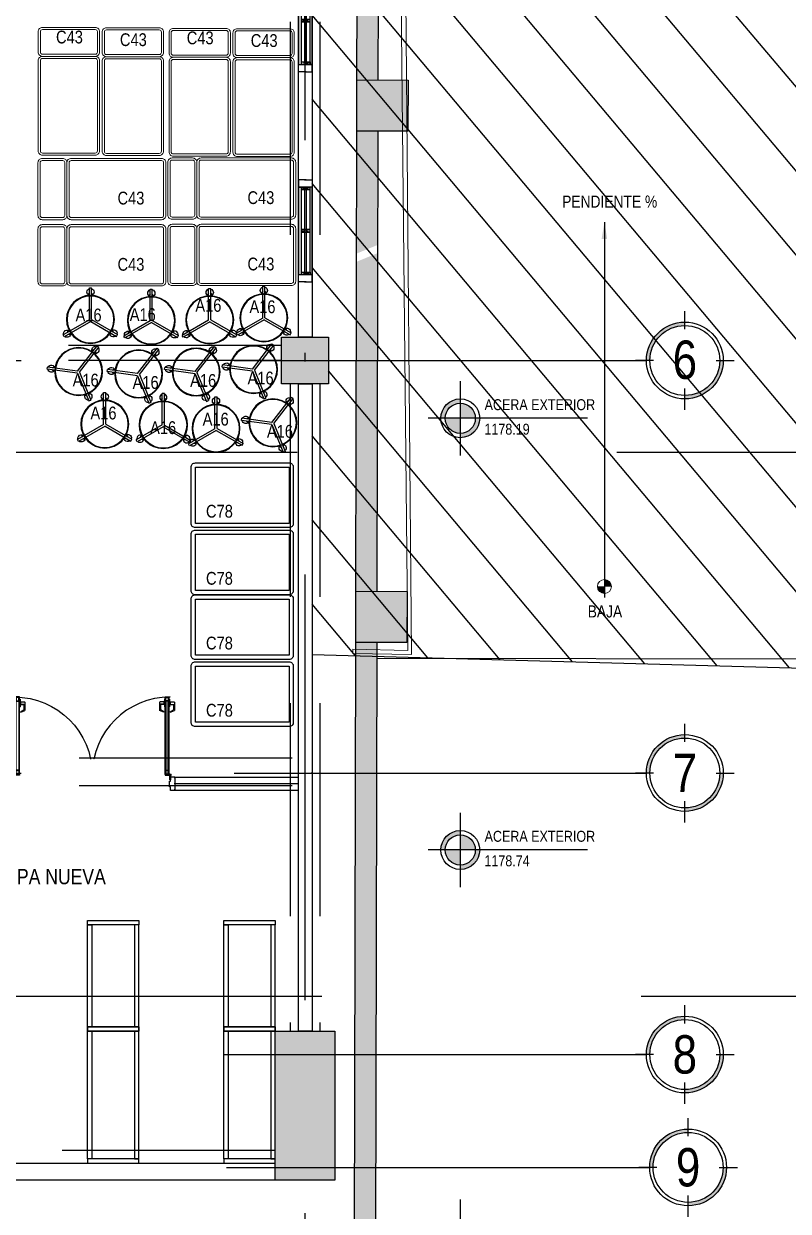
# Model space of a CAD drawing. Extents: x -28 to 131, y -33 to 63.
# Drawn here: x 52.7 to 61.67, y -0.86 to 13.08 of the extents above; entities that cross this region are included whole.
import ezdxf
from ezdxf.enums import TextEntityAlignment as Align

# ---------------------------------------------------------------- set-up
doc = ezdxf.new("R2010")
doc.units = 0
doc.header["$LTSCALE"] = 10
doc.header["$PDSIZE"] = 0.1
for name, pattern in [('CENTER', [2, 1.25, -0.25, 0.25, -0.25]), ('DASHDOT', [1, 0.5, -0.25, 0, -0.25]), ('DASHDOT2', [12.7, 6.35, -3.175, 0, -3.175]), ('HIDDEN', [0.375, 0.25, -0.125]), ('HIDDEN2', [0.1875, 0.125, -0.0625]), ('PHANTOM2', [1.25, 0.625, -0.125, 0.125, -0.125, 0.125, -0.125])]:
    doc.linetypes.add(name, pattern=pattern)
for name, color, linetype in [('1 Panel Nervado', 1, 'Continuous'), ('arq-columnas', 6, 'Continuous'), ('arq-ejes', 251, 'DASHDOT2'), ('arq-ejes-circulo', 1, 'Continuous'), ('arq-ejes-principales', 1, 'DASHDOT'), ('arq-equipamiento', 1, 'Continuous'), ('arq-escaleras-tex', 3, 'Continuous'), ('arq-hatch', 252, 'Continuous'), ('arq-hatch existente', 1, 'Continuous'), ('arq-indicacion de corte', 5, 'PHANTOM2'), ('arq-mobiliario', 1, 'Continuous'), ('arq-muro', 5, 'Continuous'), ('arq-niveles', 1, 'Continuous'), ('arq-pared mamposteria', 4, 'Continuous'), ('arq-proyeccion edificios anexos', 8, 'Continuous'), ('arq-puertas', 1, 'Continuous'), ('arq-text-aposentos', 3, 'Continuous'), ('arq-text-ejes', 2, 'Continuous'), ('arq-text-equipamiento', 2, 'Continuous'), ('arq-ventanas', 1, 'Continuous'), ('arq-vigas', 251, 'HIDDEN'), ('arq. pared mamposteria', 4, 'Continuous')]:
    doc.layers.add(name, color=color, linetype=linetype)
doc.layers.add('mv', color=191, linetype='Continuous', plot=False)
doc.styles.add('dape 2', font='ARIALN.TTF')
doc.dimstyles.new('dape', dxfattribs={"dimscale": 0.05, "dimtxt": 2, "dimasz": 2, "dimexe": 1, "dimexo": 1, "dimgap": 1, "dimtad": 1, "dimzin": 1, "dimtxsty": 'dape 2', "dimcen": 30, "dimclrd": 1, "dimclre": 1, "dimclrt": 256, "dimazin": 0, "dimtfac": 1, "dimtmove": 0, "dimatfit": 3, "dimfxl": 1, "dimarcsym": 0})

# ---------------------------------------------------------------- blocks, each defined once
blk = doc.blocks.new('Torre Sur Sótano')
h = blk.add_hatch(color=256)
h.paths.add_polyline_path([(-13.67, -27.897), (-13.42, -27.898), (-13.409, -22.495), (-13.659, -22.494)])
h.paths.add_polyline_path([(-13.421, -28.498), (-13.671, -28.497), (-13.674, -29.936), (-13.423, -29.833)])
h.paths.add_polyline_path([(-13.681, -33.901), (-13.431, -33.901), (-13.424, -29.929), (-13.674, -30.032)])
h = blk.add_hatch(color=256)
h.paths.add_polyline_path([(-13.07, -27.899), (-13.67, -27.897), (-13.67, -28.197), (-13.07, -28.218)])
h.paths.add_polyline_path([(-13.07, -28.218), (-13.67, -28.197), (-13.671, -28.497), (-13.071, -28.499)])
h = blk.add_hatch(color=256)
h.paths.add_polyline_path([(-13.081, -33.902), (-13.681, -33.901), (-13.682, -34.201), (-13.082, -34.221)])
h.paths.add_polyline_path([(-13.082, -34.221), (-13.682, -34.201), (-13.683, -34.501), (-13.083, -34.502)])
blk.add_hatch(color=256).paths.add_polyline_path([(-13.433, -34.501), (-13.683, -34.501), (-13.698, -42.325), (-13.448, -42.315)])
for p, q in [((-13.67, -27.897), (-13.658, -22.254)), ((-13.42, -27.898), (-13.408, -22.255)), ((-13.671, -28.497), (-13.67, -27.897)), ((-13.67, -27.897), (-13.07, -27.899)), ((-13.07, -27.899), (-13.071, -28.499)), ((-13.681, -33.901), (-13.671, -28.497)), ((-13.071, -28.499), (-13.671, -28.497)), ((-13.431, -33.901), (-13.421, -28.498)), ((-13.683, -34.501), (-13.681, -33.901)), ((-13.681, -33.901), (-13.081, -33.902)), ((-13.081, -33.902), (-13.083, -34.502)), ((-13.698, -42.325), (-13.683, -34.501)), ((-13.083, -34.502), (-13.683, -34.501)), ((-13.448, -42.315), (-13.433, -34.501)), ((-8.181, -34.7), (-13.433, -34.689))]:
    blk.add_line(p, q)
at = {"lineweight": 0}
for p, q in [((-13.198, -22.185), (-13.074, -34.595)), ((-13.029, -34.643), (-13.135, -22.308)), ((-13.717, -34.581), (-13.718, -34.633)), ((-13.074, -34.595), (-13.717, -34.581)), ((-13.718, -34.633), (-13.029, -34.643))]:
    blk.add_line(p, q, dxfattribs=at)
blk = doc.blocks.new('*U99')
at = {"linetype": 'Continuous'}
h = blk.add_hatch(color=251, dxfattribs=at)
h.paths.add_polyline_path([(0.1643, 0.326), (0.1803, 0.326, -0.414214), (0, 0.1457), (0, 0.1617, 0.414214)])
h.paths.add_polyline_path([(-0.1643, 0.326), (-0.1803, 0.326, -0.414214), (0, 0.5063), (0, 0.4903, 0.414214)])
for p, q in [((0, 0.5577), (0, 0.4724)), ((0, 0.5432), (0, 0.4579)), ((-0.1464, 0.326), (-0.2317, 0.326)), ((0.1464, 0.326), (0.2317, 0.326)), ((0, 0.1796), (0, 0.0943))]:
    blk.add_line(p, q, dxfattribs=at)
at = {"linetype": 'CENTER', "ltscale": 0.7}
blk.add_line((0, 0.1457), (0, 0.1457), dxfattribs=at)
at = {"linetype": 'Continuous'}
for radius in [0.1803, 0.1643]:
    blk.add_circle((0, 0.326), radius, dxfattribs=at)
blk = doc.blocks.new('A16')
for p, q in [((-0.011, 0.322), (-0.028, 0.303)), ((0.014, 0.382), (-0.011, 0.382)), ((0.014, 0.323), (0.03, 0.303)), ((-0.266, -0.135), (-0.257, -0.111)), ((0.271, -0.14), (0.263, -0.116)), ((-0.306, -0.187), (-0.318, -0.165)), ((-0.254, -0.157), (-0.228, -0.161)), ((0.26, -0.163), (0.234, -0.166)), ((0.311, -0.192), (0.323, -0.17))]:
    blk.add_line(p, q)
at = {"ltscale": 8}
for p, q in [((-0.011, 0.012), (-0.011, 0.382)), ((0.014, 0.008), (0.014, 0.382)), ((-0.011, 0.012), (-0.318, -0.165)), ((0.014, 0.008), (0.323, -0.17)), ((-0.002, -0.012), (-0.306, -0.187)), ((-0.002, -0.012), (0.311, -0.192))]:
    blk.add_line(p, q, dxfattribs=at)
for radius in [0.281, 0.275]:
    blk.add_circle((0.001, 0.012), radius, dxfattribs=at)
for centre, start, end in [((0.001, 0.333), 106.9689, 253.0311), ((0.001, 0.333), 287.5243, 72.4757), ((-0.269, -0.151), 46.9689, 193.0311), ((0.275, -0.156), 346.9689, 133.0311), ((-0.269, -0.151), 227.5243, 12.4757), ((0.275, -0.156), 167.5243, 312.4757)]:
    blk.add_arc(centre, 0.0422, start, end)
blk = doc.blocks.new('C78')
at = {"linetype": 'Continuous'}
blk.add_lwpolyline([(1.2, -0.33, -0.414214), (1.15, -0.38), (0.05, -0.38, -0.414214), (0, -0.33), (0, 0.33, -0.414214), (0.05, 0.38), (1.15, 0.38, -0.414214), (1.2, 0.33)], format="xyb", close=True, dxfattribs=at)
blk.add_lwpolyline([(1.15, -0.33), (0.05, -0.33), (0.05, 0.33), (1.15, 0.33)], close=True, dxfattribs=at)
blk = doc.blocks.new('C43')
at = {"color": 0, "lineweight": 0}
for points in [[(0, -0.31, 0.414214), (0.05, -0.36), (1.11, -0.36, 0.414214), (1.16, -0.31), (1.16, 0.31, 0.414214), (1.11, 0.36), (0.05, 0.36, 0.414214), (0, 0.31)], [(0.025, -0.31, 0.414214), (0.05, -0.335), (1.11, -0.335, 0.414214), (1.135, -0.31), (1.135, 0.31, 0.414214), (1.11, 0.335), (0.05, 0.335, 0.414214), (0.025, 0.31)], [(1.16, -0.31, 0.414214), (1.21, -0.36), (1.45, -0.36, 0.414214), (1.5, -0.31), (1.5, 0.31, 0.414214), (1.45, 0.36), (1.21, 0.36, 0.414214), (1.16, 0.31)], [(1.185, -0.31, 0.414214), (1.21, -0.335), (1.45, -0.335, 0.414214), (1.475, -0.31), (1.475, 0.31, 0.414214), (1.45, 0.335), (1.21, 0.335, 0.414214), (1.185, 0.31)]]:
    blk.add_lwpolyline(points, format="xyb", close=True, dxfattribs=at)
blk = doc.blocks.new('*U148')
for p, q in [((-0.123, 0.993), (-0.123, 0.903)), ((-0.115, 0.993), (-0.123, 0.993)), ((-0.07, 0.993), (-0.062, 0.993)), ((-0.062, 0.993), (-0.062, 0.903)), ((-0.179, 0.955), (-0.179, 0.858)), ((-0.13, 0.839), (-0.179, 0.858)), ((-0.128, 0.96), (-0.174, 0.96)), ((-0.169, 0.933), (-0.169, 0.867)), ((-0.134, 0.928), (-0.169, 0.928)), ((-0.128, 0.842), (-0.169, 0.867)), ((-0.128, 0.935), (-0.167, 0.935)), ((-0.134, 0.928), (-0.128, 0.935)), ((-0.128, 0.842), (-0.13, 0.839)), ((-0.128, 0.965), (-0.128, 0.93)), ((-0.123, 0.965), (-0.128, 0.965)), ((-0.123, 0.93), (-0.128, 0.93)), ((-0.115, 0.903), (-0.123, 0.903)), ((-0.07, 0.903), (-0.062, 0.903)), ((-0.062, 0.965), (-0.057, 0.965)), ((-0.062, 0.93), (-0.057, 0.93)), ((-0.057, 0.965), (-0.057, 0.93)), ((-0.057, 0.96), (-0.011, 0.96)), ((-0.051, 0.928), (-0.057, 0.935)), ((-0.057, 0.842), (-0.016, 0.867)), ((-0.057, 0.842), (-0.055, 0.839)), ((-0.055, 0.839), (-0.006, 0.858)), ((-0.051, 0.928), (-0.016, 0.928)), ((-0.016, 0.933), (-0.016, 0.867)), ((-0.006, 0.955), (-0.006, 0.858))]:
    blk.add_line(p, q)
for points in [[(-0.115, 1.018), (-0.07, 1.018), (-0.07, 0.109), (-0.115, 0.109)], [(-0.078, 0.973), (-0.108, 0.973), (-0.108, 1.013), (-0.078, 1.013)], [(-0.108, 0.159), (-0.078, 0.159), (-0.078, 0.968), (-0.108, 0.968)], [(-0.078, 0.154), (-0.108, 0.154), (-0.108, 0.114), (-0.078, 0.114)]]:
    blk.add_lwpolyline(points, close=True)
for points in [[(-0.065, 0.109), (-0.115, 0.109), (-0.115, 0.099), (-0.065, 0.099)], [(-0.007, -0.069), (0, -0.069), (0, -0.079), (-0.05, -0.079), (-0.05, -0.039), (-0.065, -0.039), (-0.065, 0.031), (-0.05, 0.031), (-0.05, 0.079), (0, 0.079), (0, 0.069), (-0.01, 0.069)], [(-0.051, 0.095), (-0.051, 0.045), (-0.061, 0.045), (-0.061, 0.095)]]:
    blk.add_lwpolyline(points)
blk.add_circle((-0.056, 0.104), 0.01)
at = {"color": 251, "linetype": 'HIDDEN2'}
blk.add_arc((-0.056, 0.104), 0.914, 90, 180, dxfattribs=at)
for centre, radius, start, end in [((-0.174, 0.955), 0.005, 90, 180), ((-0.167, 0.933), 0.002, 90, 180), ((-0.011, 0.955), 0.005, 360, 90)]:
    blk.add_arc(centre, radius, start, end)
at = {"layer": 'arq-puertas'}
blk.add_point((0, 0), dxfattribs=at)
at = {"layer": 'mv'}
blk.add_line((-0.07, 1.018), (-0.056, 1.018), dxfattribs=at)
blk.add_point((0, 0), dxfattribs=at)
blk.add_point((0, 0), dxfattribs=at)
blk.add_point((0, 0), dxfattribs=at)
blk.add_point((0, 0), dxfattribs=at)
blk.add_point((0, 0), dxfattribs=at)
blk.add_point((0, 0), dxfattribs=at)
blk.add_point((0, 0), dxfattribs=at)
blk.add_point((0, 0), dxfattribs=at)
blk = doc.blocks.new('0.60x1.50')
for points in [[(0, 0), (0.05, 0), (0.05, 0.6), (0, 0.6)], [(0.05, 0.6), (1.55, 0.6), (1.55, 0.55), (0.05, 0.55)], [(1.6, 0), (1.55, 0), (1.55, 0.6), (1.6, 0.6)], [(0.05, 0), (1.55, 0), (1.55, 0.05), (0.05, 0.05)]]:
    blk.add_lwpolyline(points, close=True)
blk = doc.blocks.new('0.60x1.20')
for points in [[(0, 0), (0.05, 0), (0.05, 0.6), (0, 0.6)], [(0.05, 0.6), (1.25, 0.6), (1.25, 0.55), (0.05, 0.55)], [(1.3, 0), (1.25, 0), (1.25, 0.6), (1.3, 0.6)], [(0.05, 0), (1.25, 0), (1.25, 0.05), (0.05, 0.05)]]:
    blk.add_lwpolyline(points, close=True)
blk = doc.blocks.new('DIV-V')
at = {"layer": 'arq-ventanas', "color": 1}
for p, q in [((0.03, 0.04), (0, -0.06)), ((0.03, -0.06), (0, 0.04))]:
    blk.add_line(p, q, dxfattribs=at)
blk.add_lwpolyline([(0.03, 0.04), (0.03, -0.06), (0, -0.06), (0, 0.04)], close=True, dxfattribs=at)
blk = doc.blocks.new('ASRFWR')
at = {"layer": '1 Panel Nervado', "color": 4}
for p, q in [((88.052, 133.509), (88.122, 133.509)), ((88.052, 131.036), (88.122, 131.036)), ((88.052, 128.568), (88.122, 128.568))]:
    blk.add_line(p, q, dxfattribs=at)
at = {"layer": 'arq-ventanas', "color": 1}
for p, q in [((88.087, 133.509), (88.087, 134.538)), ((88.127, 134.038), (88.127, 134.508)), ((88.147, 134.038), (88.147, 134.508)), ((88.187, 133.509), (88.187, 134.538)), ((88.127, 133.539), (88.127, 134.008)), ((88.147, 133.539), (88.147, 134.008)), ((88.087, 131.036), (88.087, 132.064)), ((88.187, 131.036), (88.187, 132.064)), ((88.127, 131.565), (88.127, 132.034)), ((88.147, 131.565), (88.147, 132.034)), ((88.127, 131.066), (88.127, 131.535)), ((88.147, 131.066), (88.147, 131.535)), ((88.087, 128.568), (88.087, 129.596)), ((88.127, 129.097), (88.127, 129.566)), ((88.147, 129.097), (88.147, 129.566)), ((88.187, 128.568), (88.187, 129.596)), ((88.127, 128.598), (88.127, 129.067)), ((88.147, 128.598), (88.147, 129.067))]:
    blk.add_line(p, q, dxfattribs=at)
for points in [[(88.142, 134.623), (88.052, 134.623), (88.052, 134.538), (88.142, 134.538)], [(88.122, 134.623), (88.212, 134.623), (88.212, 134.538), (88.122, 134.538)], [(88.142, 133.423), (88.052, 133.423), (88.052, 133.509), (88.142, 133.509)], [(88.122, 133.423), (88.212, 133.423), (88.212, 133.509), (88.122, 133.509)], [(88.142, 132.15), (88.052, 132.15), (88.052, 132.064), (88.142, 132.064)], [(88.122, 132.15), (88.212, 132.15), (88.212, 132.064), (88.122, 132.064)], [(88.142, 130.95), (88.052, 130.95), (88.052, 131.036), (88.142, 131.036)], [(88.122, 130.95), (88.212, 130.95), (88.212, 131.036), (88.122, 131.036)], [(88.142, 129.682), (88.052, 129.682), (88.052, 129.596), (88.142, 129.596)], [(88.122, 129.682), (88.212, 129.682), (88.212, 129.596), (88.122, 129.596)], [(88.142, 128.482), (88.052, 128.482), (88.052, 128.568), (88.142, 128.568)], [(88.122, 128.482), (88.212, 128.482), (88.212, 128.568), (88.122, 128.568)]]:
    blk.add_lwpolyline(points, dxfattribs=at)
for points in [[(88.052, 133.509), (88.212, 133.509), (88.212, 134.538), (88.052, 134.538)], [(88.052, 131.036), (88.212, 131.036), (88.212, 132.064), (88.052, 132.064)], [(88.052, 128.568), (88.212, 128.568), (88.212, 129.596), (88.052, 129.596)]]:
    blk.add_lwpolyline(points, close=True, dxfattribs=at)
at = {"layer": 'arq-ventanas', "color": 1, "xscale": -1, "rotation": 270.0006313759813}
for p in [(88.147, 134.508), (88.147, 134.008), (88.147, 132.034), (88.147, 131.535), (88.147, 129.566), (88.147, 129.067)]:
    blk.add_blockref('DIV-V', p, dxfattribs=at)
at = {"layer": 'arq-ventanas', "color": 1, "rotation": 269.9993686240186}
for p in [(88.147, 133.539), (88.147, 131.066), (88.147, 128.598)]:
    blk.add_blockref('DIV-V', p, dxfattribs=at)

msp = doc.modelspace()

# ---------------------------------------------------------------- hatches: boundary and pattern name
at = {"layer": 'arq-escaleras-tex'}
for points in [[(59.433, 6.474), (59.515, 6.473), (59.515, 6.391, -0.414214)], [(59.516, 6.552, -0.414214), (59.597, 6.469), (59.515, 6.47)]]:
    msp.add_hatch(color=8, dxfattribs=at).paths.add_polyline_path(points)
at = {"layer": 'arq-hatch existente'}
h = msp.add_hatch(dxfattribs=at)
h.set_pattern_fill('LINE', color=1, scale=0.2, angle=130, style=0)
edge = h.paths.add_edge_path()
edge.add_arc((70.291, 40.616), 1.35, 358.033, 538.033)
edge.add_line((68.942, 40.663), (68.789, 36.217))
edge.add_line((68.789, 36.217), (71.487, 36.126))
edge.add_line((71.487, 36.126), (71.64, 40.57))
h.paths.add_polyline_path([(70.43, 40.311), (70.131, 40.322), (70.141, 40.621), (70.441, 40.611)], flags=16)
h.paths.add_polyline_path([(56.635, 36.427), (56.635, 25.84), (58.195, 25.84), (58.195, 20.05), (56.08, 20.055), (56.075, 18.23), (56.075, 17.4), (56.275, 17.4), (56.275, 16.85), (56.085, 16.85), (56.085, 9.4), (56.275, 9.4), (56.275, 8.85), (56.085, 8.85), (56.085, 1.25), (56.086, 1.25), (56.085, 5.672), (80.685, 4.988), (80.498, 35.622), (79.076, 35.662), (77.05, 35.669), (77.043, 35.476), (70.572, 35.698), (70.581, 35.954)])
at = {"layer": 'arq-niveles'}
h = msp.add_hatch(color=8, dxfattribs=at)
h.paths.add_polyline_path([(57.646, 8.446, 0.414214), (57.823, 8.268), (57.823, 8.446)])
h.paths.add_polyline_path([(57.823, 8.623), (57.823, 8.446), (58.001, 8.446, 0.414214)])
h.paths.add_polyline_path([(57.596, 8.446), (57.646, 8.446, -0.414214), (57.823, 8.623), (57.823, 8.673, 0.414214)])
h.paths.add_polyline_path([(57.823, 8.268), (57.823, 8.218, 0.414214), (58.051, 8.446), (58.001, 8.446, -0.414214)])
h = msp.add_hatch(color=8, dxfattribs=at)
h.paths.add_polyline_path([(57.646, 3.377, 0.414214), (57.823, 3.2), (57.823, 3.377)])
h.paths.add_polyline_path([(57.823, 3.555), (57.823, 3.377), (58.001, 3.377, 0.414214)])
h.paths.add_polyline_path([(57.596, 3.377), (57.646, 3.377, -0.414214), (57.823, 3.555), (57.823, 3.605, 0.414214)])
h.paths.add_polyline_path([(57.823, 3.2), (57.823, 3.15, 0.414214), (58.051, 3.377), (58.001, 3.377, -0.414214)])

# ---------------------------------------------------------------- linework, layer by layer
at = {"layer": 'arq-columnas'}
for points in [[(55.725, 9.4), (56.275, 9.4), (56.275, 8.85), (55.725, 8.85)], [(55.65, 1.25), (56.35, 1.25), (56.35, -0.5), (55.65, -0.5)]]:
    msp.add_lwpolyline(points, close=True, dxfattribs=at)
at = {"layer": 'arq-ejes', "linetype": 'DASHDOT'}
msp.add_line((54.474, 4.156), (55.925, 4.156), dxfattribs=at)
at = {"layer": 'arq-ejes-principales'}
for p, q in [((56, 36.913), (56, -2.679)), ((-5.431, 9.125), (60.008, 9.125)), ((-5.431, 4.281), (60.008, 4.281)), ((-5.56, 0.975), (60.008, 0.975)), ((-5.522, -0.35), (60.047, -0.35))]:
    msp.add_line(p, q, dxfattribs=at)
at = {"layer": 'arq-escaleras-tex', "color": 1, "lineweight": 0}
msp.add_circle((59.515, 6.471), 0.0821, dxfattribs=at)
at = {"layer": 'arq-hatch'}
for points in [[(55.725, 9.4), (56.275, 9.4), (55.725, 8.85), (56.275, 8.85)], [(55.65, 1.25), (56.35, 1.25), (55.65, -0.5), (56.35, -0.5)]]:
    msp.add_solid(points, dxfattribs=at)
at = {"layer": 'arq-hatch existente', "color": 1}
msp.add_lwpolyline([(56.085, 5.672), (80.705, 4.988), (80.496, 35.613), (56.635, 36.427), (56.635, 25.84), (58.195, 25.84), (58.195, 20.3), (57.725, 20.3), (57.725, 20.055), (56.075, 20.055), (56.075, 17.4), (56.275, 17.4), (56.275, 16.85), (56.085, 16.85), (56.085, 9.4), (56.275, 9.4), (56.275, 8.85), (56.085, 8.85), (56.085, 5.672)], dxfattribs=at)
at = {"layer": 'arq-indicacion de corte', "ltscale": 3}
for p, q in [((-7.841, 8.05), (63.8, 8.05)), ((-7.553, 1.661), (64.087, 1.661))]:
    msp.add_line(p, q, dxfattribs=at)
at = {"layer": 'arq-muro'}
msp.add_line((55.65, -0.5), (55.65, -0.3), dxfattribs=at)
for points in [[(55.925, 9.4), (55.925, 16.85), (56.085, 16.85), (56.085, 16.85), (56.085, 9.4)], [(55.925, 1.25), (55.925, 8.85), (56.085, 8.85), (56.085, 8.85), (56.085, 1.25)]]:
    msp.add_lwpolyline(points, close=True, dxfattribs=at)
for points in [[(47.65, -0.3), (55.65, -0.3)], [(55.65, -0.5), (47.65, -0.5)]]:
    msp.add_lwpolyline(points, dxfattribs=at)
at = {"layer": 'arq-niveles'}
for p, q in [((57.823, 8.883), (57.823, 8.008)), ((59.317, 8.446), (57.447, 8.446)), ((57.823, 3.815), (57.823, 2.94)), ((59.317, 3.377), (57.447, 3.377)), ((57.823, -0.728), (57.823, -1.603))]:
    msp.add_line(p, q, dxfattribs=at)
for centre, radius in [((57.823, 8.446), 0.228), ((57.823, 8.446), 0.177), ((57.823, 3.377), 0.228), ((57.823, 3.377), 0.177)]:
    msp.add_circle(centre, radius, dxfattribs=at)
at = {"layer": 'arq-pared mamposteria'}
for p, q in [((54.474, 4.231), (54.474, 4.081)), ((54.474, 4.231), (54.474, 4.081)), ((54.474, 4.231), (55.925, 4.231)), ((55.925, 4.081), (55.925, 4.231)), ((54.474, 4.081), (55.925, 4.081))]:
    msp.add_line(p, q, dxfattribs=at)
at = {"layer": 'arq-vigas'}
for p, q in [((55.825, 16.85), (55.825, 9.4)), ((56.175, 16.85), (56.175, 9.4)), ((55.725, 9.3), (48.275, 9.3)), ((55.725, 9.125), (48.275, 9.125)), ((55.825, 8.85), (55.825, 1.25)), ((56.175, 8.85), (56.175, 1.25)), ((55.85, 4.456), (48.15, 4.456)), ((55.85, 4.131), (48.15, 4.131)), ((55.65, -0.15), (48.35, -0.15)), ((55.65, -0.5), (48.35, -0.5))]:
    msp.add_line(p, q, dxfattribs=at)

# ---------------------------------------------------------------- block references
at = {"layer": 'arq-ejes-circulo', "yscale": 2.5, "zscale": 2.5, "rotation": 180}
for p, xscale in [((60.459, 9.94), 2.5), ((60.459, 5.096), 2.499999999999993), ((60.459, 1.79), 2.499999999999993), ((60.497, 0.465), 2.499999999999993)]:
    msp.add_blockref('*U99', p, dxfattribs=dict(at, xscale=xscale))
at = {"layer": 'arq-equipamiento'}
for p, rotation in [((53.23, 11.536), 90), ((53.981, 11.532), 90), ((54.765, 11.525), 90), ((55.515, 11.521), 90), ((54.367, 11.138), 180), ((55.892, 11.143), 180), ((54.367, 10.36), 180), ((55.892, 10.364), 180)]:
    msp.add_blockref('C43', p, dxfattribs=dict(at, rotation=rotation))
at = {"layer": 'arq-equipamiento', "xscale": -1}
for p in [(53.484, 9.595), (54.198, 9.582), (54.884, 9.59), (55.519, 9.614), (53.652, 8.366), (54.958, 8.316)]:
    msp.add_blockref('A16', p, dxfattribs=at)
at = {"layer": 'arq-equipamiento', "xscale": -1, "rotation": 322.2786103165261}
for p in [(53.338, 8.985), (55.391, 9.009), (54.042, 8.957), (54.717, 8.98), (55.618, 8.383)]:
    msp.add_blockref('A16', p, dxfattribs=at)
at = {"layer": 'arq-equipamiento'}
for name, p in [('A16', (54.337, 8.357)), ('C78', (54.664, 7.542)), ('C78', (54.664, 6.754)), ('C78', (54.664, 5.994)), ('C78', (54.664, 5.206))]:
    msp.add_blockref(name, p, dxfattribs=at)
at = {"layer": 'arq-mobiliario', "rotation": 90}
for name, p in [('0.60x1.20', (54.05, 1.25)), ('0.60x1.20', (55.65, 1.25)), ('0.60x1.50', (54.05, -0.3)), ('0.60x1.50', (55.65, -0.3))]:
    msp.add_blockref(name, p, dxfattribs=at)
at = {"layer": 'arq-proyeccion edificios anexos'}
msp.add_blockref('Torre Sur Sótano', (70.28, 40.316), dxfattribs=at)
at = {"layer": 'arq-puertas', "xscale": -1}
msp.add_blockref('*U148', (52.534, 4.156), dxfattribs=at)
at = {"layer": 'arq-puertas'}
msp.add_blockref('*U148', (54.474, 4.156), dxfattribs=at)
at = {"layer": 'arq. pared mamposteria', "color": 2}
msp.add_blockref('ASRFWR', (-32.127, -118.435), dxfattribs=at)

# ---------------------------------------------------------------- texts
at = {"layer": 'arq-escaleras-tex', "attachment_point": 7, "style": 'dape 2'}
for s, insert, char_height, width in [('PENDIENTE %', (59.019, 10.919), 0.14144, 1.32074), ('BAJA', (59.319, 6.105), 0.1414, 0.33047)]:
    msp.add_mtext(s, dxfattribs=dict(at, insert=insert, char_height=char_height, width=width))
at = {"layer": 'arq-niveles', "color": 2, "style": 'dape 2'}
for s, p in [('1178.19', (58.107, 8.254)), ('1178.74', (58.107, 3.186))]:
    msp.add_text(s, height=0.1282, dxfattribs=at).set_placement(p)
at = {"layer": 'arq-niveles', "color": 2, "char_height": 0.12821, "width": 1.7115, "attachment_point": 1, "style": 'dape 2'}
for insert in [(58.109, 8.67), (58.109, 3.602)]:
    msp.add_mtext('ACERA EXTERIOR', dxfattribs=dict(at, insert=insert))
at = {"layer": 'arq-text-aposentos', "insert": (51.028, 2.972), "char_height": 0.18, "width": 4.62467, "attachment_point": 7, "style": 'dape 2'}
msp.add_mtext('BODEGA DE ROPA NUEVA', dxfattribs=at)
at = {"layer": 'arq-text-ejes', "style": 'dape 2'}
for s, p in [('6', (60.459, 9.134)), ('7', (60.459, 4.283)), ('8', (60.459, 0.977)), ('9', (60.497, -0.348))]:
    msp.add_text(s, height=0.45, dxfattribs=at).set_placement(p, align=Align.MIDDLE)
at = {"layer": 'arq-text-equipamiento', "color": 2, "char_height": 0.15, "width": 0.44803, "attachment_point": 1, "style": 'dape 2'}
for s, insert in [('C43', (53.079, 12.998)), ('C43', (53.829, 12.967)), ('C43', (54.613, 12.988)), ('C43', (55.364, 12.957)), ('C43', (53.801, 11.107)), ('C43', (55.326, 11.112)), ('C43', (53.801, 10.329)), ('C43', (55.326, 10.333)), ('A16', (54.714, 9.847)), ('A16', (55.349, 9.831)), ('A16', (53.274, 8.97)), ('A16', (53.978, 8.942)), ('A16', (54.653, 8.965)), ('A16', (55.327, 8.994)), ('A16', (53.483, 8.583)), ('A16', (54.8, 8.511)), ('A16', (54.183, 8.411)), ('A16', (55.554, 8.368)), ('C78', (54.839, 7.43)), ('C78', (54.839, 6.642)), ('C78', (54.839, 5.882)), ('C78', (54.839, 5.093))]:
    msp.add_mtext(s, dxfattribs=dict(at, insert=insert))
at = {"layer": 'arq-text-equipamiento', "char_height": 0.15, "width": 0.47338, "attachment_point": 1, "style": 'dape 2'}
for insert in [(53.308, 9.734), (53.944, 9.739)]:
    msp.add_mtext('A16', dxfattribs=dict(at, insert=insert))

# ---------------------------------------------------------------- leaders
at = {"layer": 'arq-escaleras-tex'}
msp.add_leader([(59.515, 10.75), (59.515, 6.341)], dimstyle='dape', override={"dimscale": 0.1, "dimgap": 1, "dimtad": 0}, dxfattribs=at)

doc.saveas('drawing.dxf')
